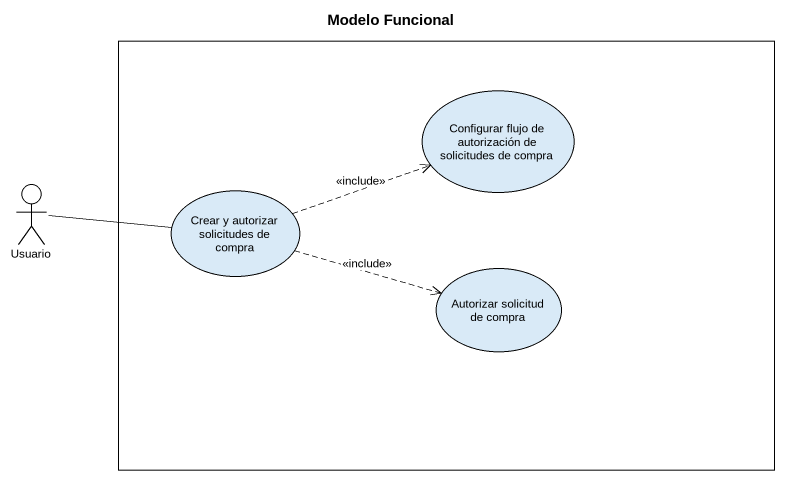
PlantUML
@startuml
title Modelo Funcional
rectangle " " as rectangle1 {
  usecase "Configurar flujo de autorización de solicitudes de compra" as Configurar_flujo_de
  usecase "Crear y autorizar solicitudes de compra" as Crear_y_autorizar
  usecase "Autorizar solicitud de compra" as Autorizar_solicitud_de
}
actor Usuario
Usuario -right- Crear_y_autorizar
Crear_y_autorizar .right.> Configurar_flujo_de : <<include>>
Crear_y_autorizar .right.> Autorizar_solicitud_de : <<include>>
@enduml
